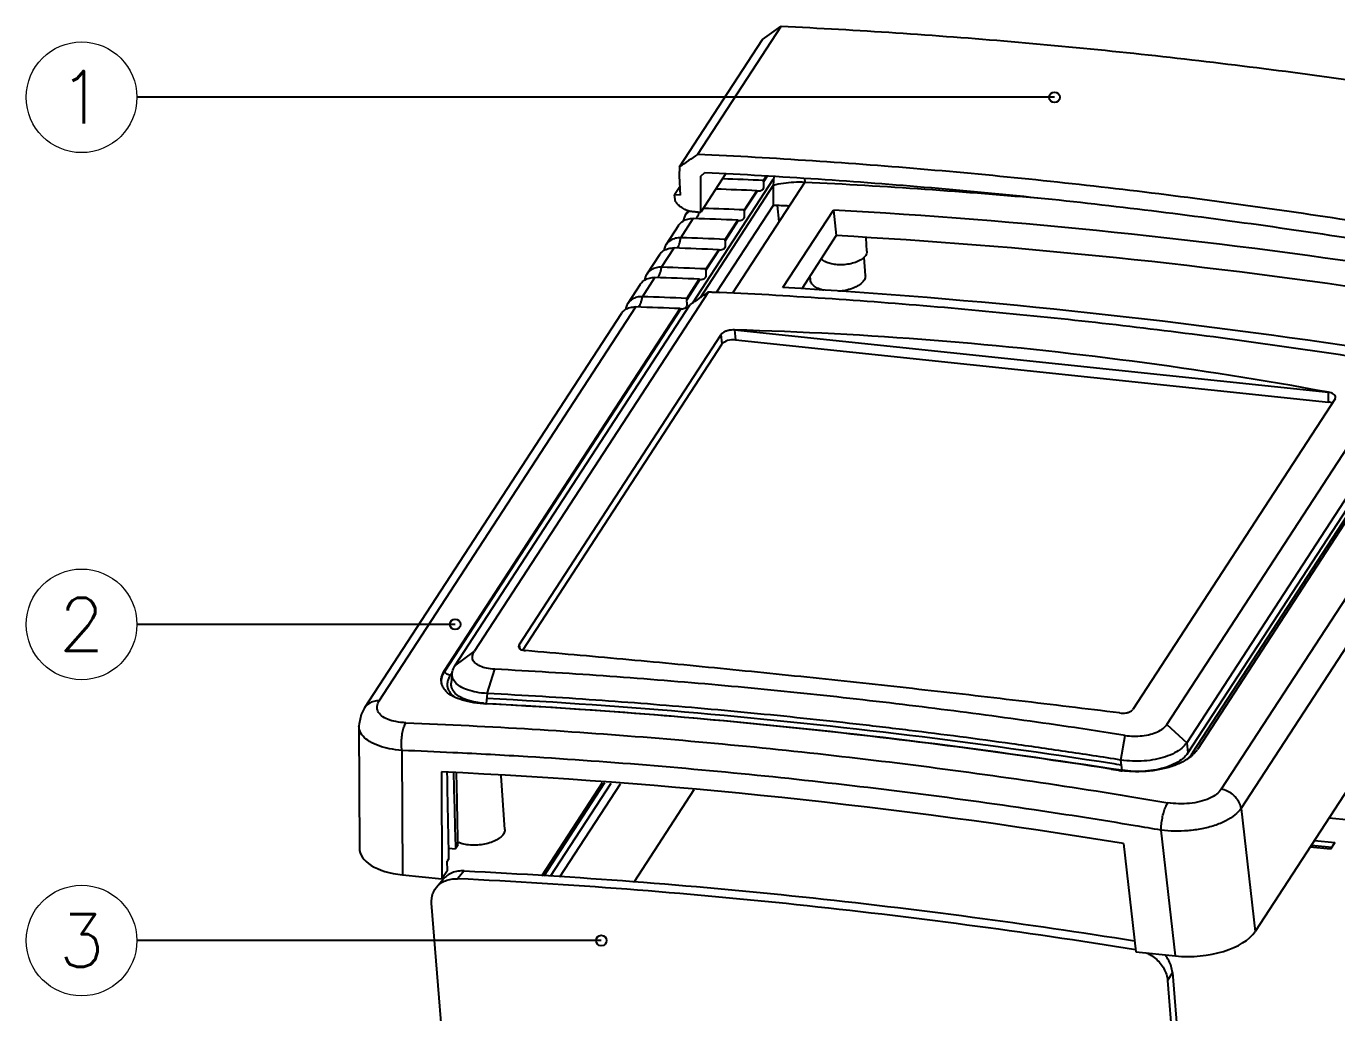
# Model space of a CAD drawing. Header units: inches. Extents: x 491 to 935, y -1750 to -1437.
# Drawn here: x 501 to 625.3, y -1681 to -1587.4 of the extents above; entities that cross this region are included whole.
import ezdxf
from ezdxf.enums import TextEntityAlignment as Align

# ---------------------------------------------------------------- set-up
doc = ezdxf.new("R2010")
doc.units = ezdxf.units.IN
doc.header["$MEASUREMENT"] = 0
doc.layers.add('5', color=7, linetype='Continuous')
doc.layers.add('from', color=7, linetype='Continuous', lineweight=13)
doc.styles.add('TXT', font='txt.shx', dxfattribs={"bigfont": 'gbcbig.shx'})
doc.dimstyles.get("Standard").update_dxf_attribs({"dimtxt": 0.18, "dimasz": 0.18, "dimexe": 0.18, "dimexo": 0.0625, "dimgap": 0.09, "dimtad": 0, "dimzin": 0, "dimdsep": 46, "dimtxsty": 'Standard', "dimcen": 0.09, "dimadec": 0, "dimazin": 0, "dimtfac": 1, "dimtofl": 0, "dimtmove": 0, "dimatfit": 3, "dimfxl": 1, "dimtolj": 1, "dimtzin": 0, "dimarcsym": 0})

msp = doc.modelspace()

# ---------------------------------------------------------------- linework, layer by layer
at = {"layer": '5', "color": 7, "linetype": 'Continuous'}
for p, q in [((572.612, -1587.427), (564.694, -1599.587)), ((562.978, -1600.769), (570.846, -1588.686)), ((562.978, -1600.769), (562.961, -1601.609)), ((564.991, -1601.638), (565.394, -1601.3)), ((562.961, -1601.609), (563.042, -1603.462)), ((564.24, -1613.66), (571.903, -1601.892)), ((564.96, -1613.157), (571.876, -1602.536)), ((565.003, -1605.076), (564.991, -1601.638)), ((567.387, -1601.415), (565.003, -1605.077)), ((574.857, -1602.236), (568.005, -1612.759)), ((571.302, -1601.64), (570.947, -1602.186)), ((570.952, -1602.061), (571.229, -1601.636)), ((571.876, -1602.536), (571.858, -1604.424)), ((571.913, -1601.664), (571.874, -1602.538)), ((574.827, -1601.843), (574.855, -1602.239)), ((563.007, -1602.655), (562.496, -1603.439)), ((562.612, -1604.082), (562.496, -1603.439)), ((563.042, -1603.462), (562.496, -1603.439)), ((570.377, -1603.062), (569.126, -1604.983)), ((569.131, -1604.858), (570.319, -1603.034)), ((570.483, -1603.082), (570.377, -1603.062)), ((562.612, -1604.082), (562.656, -1604.153)), ((563.8, -1604.932), (563.527, -1605.352)), ((571.858, -1604.424), (566.494, -1612.662)), ((572.431, -1605.962), (572.279, -1604.441)), ((572.795, -1612.218), (577.578, -1604.872)), ((577.578, -1604.872), (577.853, -1607.296)), ((562.894, -1606.324), (561.706, -1608.148)), ((563.099, -1607.493), (564.287, -1605.669)), ((568.556, -1605.858), (567.304, -1607.78)), ((567.31, -1607.655), (568.498, -1605.831)), ((568.662, -1605.878), (568.556, -1605.858)), ((644.253, -1605.629), (611.212, -1656.371)), ((644.61, -1605.736), (611.625, -1656.392)), ((577.853, -1607.296), (574.572, -1612.335)), ((580.764, -1608.779), (580.688, -1607.499)), ((561.278, -1610.29), (562.465, -1608.466)), ((566.735, -1608.655), (565.483, -1610.577)), ((565.489, -1610.451), (566.677, -1608.627)), ((566.841, -1608.675), (566.735, -1608.655)), ((561.073, -1609.121), (559.885, -1610.945)), ((580.607, -1611.091), (580.486, -1609.354)), ((559.457, -1613.087), (560.644, -1611.263)), ((575.398, -1611.506), (575.364, -1611.119)), ((559.252, -1611.918), (558.064, -1613.742)), ((564.913, -1611.452), (563.662, -1613.373)), ((563.668, -1613.248), (564.856, -1611.424)), ((565.02, -1611.472), (564.913, -1611.452)), ((541.669, -1648.112), (563.987, -1613.837)), ((565.722, -1612.625), (543.494, -1646.762)), ((557.431, -1614.715), (533.096, -1652.086)), ((534.49, -1651.429), (558.823, -1614.06)), ((540.683, -1648.547), (563.034, -1614.221)), ((563.092, -1614.249), (540.709, -1648.624)), ((563.198, -1614.269), (563.092, -1614.249)), ((568.193, -1616.239), (568.301, -1617.186)), ((568.193, -1616.239), (624.537, -1622.151)), ((654.961, -1615.905), (617.583, -1673.308)), ((547.758, -1646.128), (566.938, -1616.674)), ((548.12, -1646.629), (567.04, -1617.573)), ((567.04, -1617.573), (566.938, -1616.674)), ((568.301, -1617.186), (624.54, -1623.088)), ((609.212, -1653.659), (631.441, -1619.522)), ((633.414, -1621.122), (611.095, -1655.398)), ((634.456, -1621.716), (612.105, -1656.042)), ((638.713, -1622.443), (614.38, -1659.812)), ((624.54, -1623.088), (624.537, -1622.151)), ((625.165, -1622.785), (605.986, -1652.239)), ((625.165, -1622.785), (625.217, -1622.622)), ((616.255, -1661.636), (640.588, -1624.267)), ((547.758, -1646.128), (547.814, -1646.479)), ((541.669, -1648.112), (543.494, -1646.762)), ((540.709, -1648.624), (540.683, -1648.547)), ((544.739, -1650.731), (545.443, -1648.431)), ((541.226, -1649.004), (541.428, -1648.694)), ((541.391, -1649.019), (541.324, -1649.739)), ((544.739, -1650.731), (544.65, -1651.681)), ((544.378, -1651.691), (544.613, -1651.703)), ((544.613, -1651.703), (544.648, -1651.705)), ((532.567, -1653.806), (532.607, -1665.384)), ((604.86, -1657.04), (605.255, -1654.707)), ((609.212, -1653.659), (611.095, -1655.398)), ((611.095, -1655.398), (611.212, -1656.371)), ((536.646, -1656.134), (536.688, -1667.933)), ((604.978, -1658.012), (604.86, -1657.04)), ((540.397, -1658.174), (540.432, -1668.326)), ((546.401, -1663.622), (546.047, -1658.544)), ((603.914, -1657.903), (604.602, -1658.011)), ((603.922, -1657.846), (604.61, -1657.954)), ((604.61, -1657.954), (604.978, -1658.012)), ((549.928, -1668.022), (555.687, -1659.177)), ((550.133, -1668.035), (555.892, -1659.19)), ((550.723, -1668.072), (556.481, -1659.229)), ((551.628, -1668.128), (557.385, -1659.288)), ((558.695, -1668.573), (564.379, -1659.844)), ((616.255, -1661.636), (617.583, -1673.308)), ((624.605, -1662.524), (626.54, -1662.727)), ((610.017, -1675.628), (608.659, -1663.691)), ((623.214, -1664.661), (625.149, -1664.864)), ((541.086, -1665.397), (541.715, -1665.463)), ((541.964, -1665.08), (541.715, -1665.463)), ((605.104, -1664.964), (606.273, -1675.235)), ((624.737, -1665.497), (622.802, -1665.294)), ((622.924, -1665.106), (624.858, -1665.309)), ((625.149, -1664.864), (624.737, -1665.497)), ((541.105, -1666.398), (540.951, -1666.636)), ((540.954, -1667.524), (540.951, -1666.636)), ((536.688, -1667.933), (540.432, -1668.326)), ((539.933, -1669.088), (540.562, -1668.342)), ((540.954, -1667.524), (540.432, -1668.326)), ((542.543, -1667.561), (541.914, -1668.306)), ((540.728, -1686.468), (539.464, -1670.623)), ((606.273, -1675.235), (610.017, -1675.628)), ((609.737, -1677.186), (609.277, -1677.949)), ((609.737, -1677.186), (610.99, -1692.882)), ((609.277, -1677.949), (610.542, -1693.795))]:
    msp.add_line(p, q, dxfattribs=at)
msp.add_lwpolyline([(533.096, -1652.086), (532.769, -1652.725), (532.574, -1653.594), (532.567, -1653.812)], dxfattribs=at)
for centre, radius, start, end in [((547.468, -2160.928), 559.36, 87.59372, 87.99234), ((568.057, -1601.993), 2.896, 356.17449, 358.65682), ((546.81, -2173.061), 571.511, 84.89694, 87.18722), ((546.823, -2162.177), 559.637, 87.59382, 87.99224), ((564.707, -1606.148), 1.426, 123.52219, 125.90308), ((545.646, -2163.724), 559.36, 87.59372, 87.99234), ((566.236, -1604.79), 2.896, 356.17449, 358.65682), ((549.199, -2170.174), 566.204, 87.55126, 87.70652), ((545.005, -2164.911), 559.573, 87.59381, 88.02533), ((543.828, -2166.457), 559.296, 87.5937, 88.02544), ((543.184, -2167.707), 559.573, 87.59381, 88.02533), ((564.415, -1607.587), 2.896, 356.17449, 358.65682), ((541.363, -2170.504), 559.573, 87.59381, 88.02533), ((542.007, -2169.254), 559.296, 87.5937, 88.02544), ((562.593, -1610.383), 2.896, 356.17449, 358.65682), ((540.186, -2172.051), 559.296, 87.5937, 88.02544), ((560.772, -1613.18), 2.896, 356.17449, 358.65682), ((539.542, -2173.301), 559.573, 87.59381, 88.02533), ((541.763, -1649.468), 1.394, 199.93876, 203.2219), ((545.087, -1643.214), 8.478, 265.22979, 267.04364), ((514.57, -2223.708), 572.793, 83.98028, 86.98994), ((512.833, -2240.341), 589.516, 81.112076, 83.981921), ((512.302, -2247.069), 599.611, 81.081978, 81.238896), ((610.106, -1654.739), 2.386, 322.4675, 326.89253), ((515.254, -2200.085), 544.371, 87.23766, 87.74782), ((609.043, -1653.703), 3.874, 308.51293, 310.09228), ((609.292, -1653.994), 3.491, 310.03783, 314.34663), ((606.253, -1647.524), 10.617, 261.05168, 261.62775), ((606.268, -1647.429), 10.714, 261.62752, 262.04691), ((606.287, -1647.29), 10.854, 262.04817, 263.04544), ((511.719, -2233.767), 578.259, 80.349271, 80.59714), ((542.953, -1662.542), 2.511, 246.58232, 248.62167)]:
    msp.add_arc(centre, radius, start, end, dxfattribs=at)
for centre, major_axis, ratio, start_param, end_param in [((3946.931, 3568.894), (9997.334, 8371.821), 0.1536452, -2.0402956, -2.0401097), ((-2747.916, -6712.64), (9716.434, 8000.584), 0.1649108, 1.0912244, 1.0914103), ((633.996, -2098.533), (-443.97, 325.052), 0.8393279, -1.0138478, -0.9112923), ((633.996, -2098.533), (-441.79, 323.457), 0.8393279, -1.0142075, -0.9112899), ((647.446, -2077.877), (-473.454, 280.268), 0.7880039, -1.0966354, -0.9909475), ((382.44, -1895.395), (542.977, 449.487), 0.160921, 1.0971875, 1.1005466), ((567.986, -1617.673), (0.997, 0.078), 0.4924609, 1.2115596, 2.7796169), ((624.22, -1623.574), (0.999, 0.081), 0.4906761, 0.7650027, 1.2054626), ((601.46, -2148.499), (-440.741, 322.688), 0.8393279, -1.0268167, -0.9014559), ((20427.489, 29466.004), (-19724.725, 1039868.203), 0.0196934, -4.6828271, -4.6828193), ((-19370.8, -31653.757), (-26345.223, 1029696.169), 0.0200785, -1.5421825, -1.5421755), ((20384.3, 29399.672), (-19681.06, 1037566.218), 0.0196934, -4.6828246, -4.682818), ((538.606, -1665.012), (5.994, 0.486), 0.4906761, 3.1034865, 4.3470552), ((611.904, -1672.704), (5.984, 0.47), 0.4924609, 4.3531522, 5.9212095)]:
    msp.add_ellipse(centre, major_axis=major_axis, ratio=ratio, start_param=start_param, end_param=end_param, dxfattribs=at)
for points, start_tangent, end_tangent in [([(572.612, -1587.427), (583.515, -1588.048), (594.444, -1588.881), (605.396, -1589.925)], (0.9988834, -0.0472436), (0.9945389, -0.1043664)), ([(605.396, -1589.925), (616.364, -1591.181), (627.344, -1592.647), (638.331, -1594.323)], (0.9945389, -0.1043666), (0.9871225, -0.1599661)), ([(597.478, -1602.085), (586.526, -1601.041), (575.597, -1600.208), (564.694, -1599.587)], (-0.9945389, 0.1043666), (-0.9988832, 0.0472487)), ([(565.394, -1601.3), (576.121, -1601.918), (586.875, -1602.741), (597.649, -1603.77)], (0.9988482, -0.0479824), (0.9945389, -0.1043666)), ([(570.947, -1602.186), (570.943, -1602.475), (570.941, -1602.717), (570.884, -1602.904)], (-0.0671782, -0.997741), (-0.5456672, -0.838002)), ([(574.855, -1602.239), (573.833, -1602.238), (572.836, -1602.339), (571.874, -1602.538)], (-0.9988125, 0.0487197), (-0.9668071, -0.2555073)), ([(630.413, -1606.483), (619.426, -1604.807), (608.446, -1603.341), (597.478, -1602.085)], (-0.9871233, 0.1599609), (-0.9945389, 0.1043664)), ([(570.319, -1603.034), (570.338, -1603.044), (570.358, -1603.054), (570.377, -1603.062)], (0.8635949, -0.5041864), (0.935146, -0.3542625)), ([(570.884, -1602.904), (570.739, -1603.027), (570.55, -1603.08), (570.483, -1603.082)], (-0.5456672, -0.838002), (-0.9992696, 0.0382147)), ([(597.649, -1603.77), (608.44, -1605.004), (619.243, -1606.443), (630.052, -1608.086)], (0.9945389, -0.1043664), (0.9872359, -0.1592651)), ([(563.833, -1604.955), (563.39, -1604.764), (562.99, -1604.492), (562.656, -1604.153)], (-0.9527613, 0.3037201), (-0.6258758, 0.7799227)), ([(563.87, -1604.993), (563.592, -1605.261), (563.527, -1605.352)], (-0.8099994, -0.5864307), (-0.5450714, -0.8383896)), ([(563.833, -1604.954), (564.223, -1604.995), (564.613, -1605.036), (565.003, -1605.077)], (0.9947322, -0.1025079), (0.9947257, -0.1025713)), ([(564.66, -1605.532), (564.769, -1605.315), (564.85, -1605.061)], (0.5456672, 0.838002), (0.2485605, 0.9686164)), ([(569.126, -1604.983), (569.122, -1605.272), (569.12, -1605.514), (569.063, -1605.701)], (-0.0671782, -0.997741), (-0.5456672, -0.838002)), ([(562.894, -1606.324), (562.959, -1606.234), (563.31, -1605.917), (563.765, -1605.723), (564.287, -1605.669)], (0.5450714, 0.8383896), (0.9994063, -0.0344538)), ([(563.527, -1605.352), (563.374, -1605.676), (563.322, -1605.9)], (-0.5450714, -0.8383896), (-0.1452475, -0.9893953)), ([(564.538, -1605.669), (564.66, -1605.532)], (0.812688, 0.582699), (0.5456672, 0.838002)), ([(568.498, -1605.831), (568.517, -1605.841), (568.536, -1605.85), (568.556, -1605.858)], (0.8635949, -0.5041864), (0.935146, -0.3542625)), ([(569.063, -1605.701), (568.918, -1605.824), (568.729, -1605.876), (568.662, -1605.878)], (-0.5456672, -0.838002), (-0.9992696, 0.0382147)), ([(563.099, -1607.493), (562.577, -1607.547), (562.122, -1607.741), (561.771, -1608.058), (561.706, -1608.148)], (-0.9994063, 0.0344538), (-0.5450714, -0.8383896)), ([(562.839, -1608.329), (562.947, -1608.112), (563.036, -1607.827), (563.099, -1607.493)], (0.5456672, 0.838002), (0.1366186, 0.9906237)), ([(561.073, -1609.121), (561.137, -1609.031), (561.489, -1608.713), (561.944, -1608.52), (562.465, -1608.466)], (0.5450714, 0.8383896), (0.9994063, -0.0344538)), ([(561.706, -1608.148), (561.553, -1608.473), (561.501, -1608.697)], (-0.5450714, -0.8383896), (-0.1452475, -0.9893953)), ([(562.717, -1608.466), (562.839, -1608.329)], (0.812688, 0.582699), (0.5456672, 0.838002)), ([(566.677, -1608.627), (566.696, -1608.638), (566.715, -1608.647), (566.735, -1608.655)], (0.8635949, -0.5041864), (0.935146, -0.3542625)), ([(567.241, -1608.498), (567.097, -1608.621), (566.908, -1608.673), (566.841, -1608.675)], (-0.5456672, -0.838002), (-0.9992696, 0.0382147)), ([(567.304, -1607.78), (567.301, -1608.069), (567.299, -1608.31), (567.241, -1608.498)], (-0.0671782, -0.997741), (-0.5456672, -0.838002)), ([(580.763, -1608.779), (580.73, -1609.009), (580.53, -1609.319), (580.168, -1609.601), (579.673, -1609.829), (579.082, -1609.987), (578.441, -1610.06), (577.807, -1610.042)], (0.0511674, -0.9986901), (-0.9945389, 0.1043665)), ([(577.807, -1610.042), (577.279, -1609.946), (576.838, -1609.783), (576.511, -1609.563), (576.428, -1609.476)], (-0.9945389, 0.1043665), (-0.6392347, 0.7690117)), ([(559.252, -1611.918), (559.316, -1611.827), (559.667, -1611.51), (560.123, -1611.317), (560.644, -1611.263)], (0.5450714, 0.8383896), (0.9994063, -0.0344538)), ([(559.885, -1610.945), (559.732, -1611.269), (559.68, -1611.494)], (-0.5450714, -0.8383896), (-0.1452475, -0.9893953)), ([(561.278, -1610.29), (560.756, -1610.344), (560.301, -1610.537), (559.95, -1610.855), (559.885, -1610.945)], (-0.9994063, 0.0344538), (-0.5450714, -0.8383896)), ([(560.896, -1611.262), (561.018, -1611.126)], (0.812688, 0.582699), (0.5456672, 0.838002)), ([(561.018, -1611.126), (561.126, -1610.908), (561.215, -1610.624), (561.278, -1610.29)], (0.5456672, 0.838002), (0.1366186, 0.9906237)), ([(565.42, -1611.295), (565.276, -1611.418), (565.086, -1611.47), (565.02, -1611.472)], (-0.5456672, -0.838002), (-0.9992699, 0.0382049)), ([(565.483, -1610.577), (565.48, -1610.866), (565.478, -1611.107), (565.42, -1611.295)], (-0.0671775, -0.997741), (-0.5456672, -0.838002)), ([(580.606, -1611.091), (580.603, -1611.213), (580.473, -1611.551)], (0.0742508, -0.9972396), (-0.5456672, -0.838002)), ([(564.856, -1611.424), (564.875, -1611.435), (564.894, -1611.444), (564.913, -1611.452)], (0.8635949, -0.5041864), (0.935145, -0.3542652)), ([(576.683, -1612.482), (576.562, -1612.452), (576.049, -1612.262), (575.67, -1612.007), (575.448, -1611.704), (575.399, -1611.506)], (-0.9746284, 0.223829), (-0.0932163, 0.9956459)), ([(580.473, -1611.551), (580.174, -1611.872), (579.727, -1612.153), (579.165, -1612.374), (578.523, -1612.522), (578.067, -1612.575)], (-0.5456672, -0.838002), (-0.9973664, -0.0725271)), ([(558.064, -1613.742), (557.91, -1614.066), (557.859, -1614.29)], (-0.5450714, -0.8383896), (-0.1452475, -0.9893953)), ([(559.457, -1613.087), (558.935, -1613.141), (558.48, -1613.334), (558.129, -1613.651), (558.064, -1613.742)], (-0.9994063, 0.0344538), (-0.5450714, -0.8383896)), ([(559.196, -1613.923), (559.305, -1613.705), (559.394, -1613.421), (559.457, -1613.087)], (0.5456672, 0.838002), (0.1366186, 0.9906237)), ([(563.662, -1613.373), (563.658, -1613.662), (563.657, -1613.904), (563.599, -1614.092)], (-0.0671782, -0.997741), (-0.5456672, -0.838002)), ([(565.722, -1612.625), (566.077, -1612.642), (566.432, -1612.659), (566.787, -1612.676)], (0.9989304, -0.0462399), (0.9987922, -0.0491347)), ([(630.366, -1619.348), (608.942, -1616.313), (588.104, -1614.126), (566.787, -1612.676)], (-0.9874108, 0.1581766), (-0.9987924, 0.0491306)), ([(557.431, -1614.715), (557.495, -1614.624), (557.846, -1614.307), (558.301, -1614.114), (558.823, -1614.06)], (0.5450714, 0.8383896), (0.9994063, -0.0344538)), ([(559.075, -1614.059), (559.196, -1613.923)], (0.812688, 0.582699), (0.5456672, 0.838002)), ([(563.034, -1614.221), (563.054, -1614.232), (563.073, -1614.241), (563.092, -1614.249)], (0.8635949, -0.5041864), (0.935146, -0.3542625)), ([(563.599, -1614.092), (563.455, -1614.215), (563.265, -1614.267), (563.198, -1614.269)], (-0.5456672, -0.838002), (-0.9992696, 0.0382147)), ([(568.192, -1616.239), (567.887, -1616.247), (567.581, -1616.302), (567.303, -1616.398), (567.081, -1616.526), (566.938, -1616.674)], (-0.9985416, 0.0539875), (-0.5456672, -0.838002)), ([(624.537, -1622.151), (605.936, -1619.213), (587.147, -1617.241), (568.193, -1616.239)], (-0.9833298, 0.1818308), (-0.9996304, 0.0271845)), ([(625.217, -1622.622), (625.171, -1622.471), (625.032, -1622.33), (624.813, -1622.22), (624.537, -1622.151)], (-0.0069522, 0.9999758), (-0.9881237, 0.1536606)), ([(547.758, -1646.128), (547.706, -1646.281), (547.71, -1646.322)], (-0.5456672, -0.838002), (0.1706258, -0.9853359)), ([(545.444, -1648.431), (544.681, -1648.335), (544.062, -1648.14), (543.619, -1647.863), (543.372, -1647.522), (543.334, -1647.159), (543.494, -1646.762)], (-0.9987684, 0.0496161), (0.5531786, 0.8330627)), ([(547.71, -1646.322), (547.751, -1646.424), (547.889, -1646.543), (548.105, -1646.627), (548.379, -1646.667)], (0.1706258, -0.9853359), (0.998374, -0.0570028)), ([(576.241, -1649.316), (566.882, -1648.365), (557.593, -1647.481), (548.379, -1646.667)], (-0.9945389, 0.1043665), (-0.9964057, 0.084709)), ([(540.453, -1649.943), (540.415, -1649.818), (540.404, -1649.194), (540.683, -1648.547)], (-0.3408003, 0.9401357), (0.5456672, 0.838002)), ([(540.441, -1649.907), (540.427, -1649.28), (540.709, -1648.624)], (-0.2571564, 0.9663698), (0.5449839, 0.8384465)), ([(541.226, -1649.004), (541.063, -1648.971), (540.913, -1648.892), (540.789, -1648.772), (540.709, -1648.624)], (-0.9990823, 0.0428318), (-0.3223739, 0.9466124)), ([(541.413, -1648.793), (541.434, -1648.654), (541.669, -1648.112)], (0.0890931, 0.9960233), (0.545666, 0.8380028)), ([(603.631, -1654.455), (600.441, -1653.972), (595.628, -1653.277), (590.817, -1652.622), (586.007, -1652.008), (581.009, -1651.412), (576.014, -1650.859), (571.023, -1650.351), (566.035, -1649.886), (560.879, -1649.452), (555.728, -1649.064), (550.582, -1648.724), (545.444, -1648.431)], (-0.9883321, 0.1523146), (-0.9986235, 0.0524504)), ([(541.226, -1649.004), (541.051, -1649.334), (540.958, -1649.655), (540.943, -1649.965), (541.005, -1650.264), (541.144, -1650.547), (541.356, -1650.811), (541.641, -1651.054)], (-0.5456543, -0.8380104), (0.8109369, -0.5851336)), ([(544.382, -1651.663), (543.647, -1651.566), (542.779, -1651.339), (542.082, -1651.012), (541.6, -1650.598), (541.356, -1650.118), (541.328, -1649.744)], (-0.9965223, 0.0833262), (0.0853987, 0.9963469)), ([(544.739, -1650.731), (543.732, -1650.616), (542.865, -1650.39), (542.175, -1650.064), (541.693, -1649.653), (541.443, -1649.175), (541.413, -1648.793)], (-0.9986445, 0.0520504), (0.0890931, 0.9960233)), ([(604.723, -1652.58), (595.164, -1651.424), (585.669, -1650.336), (576.241, -1649.316)], (-0.9923989, 0.1230625), (-0.9945389, 0.1043665)), ([(544.378, -1651.693), (543.171, -1651.555), (542.129, -1651.283), (541.293, -1650.891), (540.713, -1650.394), (540.483, -1650.017)], (-0.9986527, 0.0518923), (-0.3940849, 0.919074)), ([(604.86, -1657.04), (599.583, -1656.234), (594.501, -1655.503), (589.576, -1654.838), (584.771, -1654.23), (579.729, -1653.635), (574.736, -1653.089), (569.747, -1652.587), (564.716, -1652.125), (559.927, -1651.727), (555.026, -1651.361), (549.976, -1651.028), (544.739, -1650.731)], (-0.9878506, 0.1554064), (-0.9986447, 0.0520454)), ([(534.49, -1651.429), (533.969, -1651.482), (533.526, -1651.668), (533.174, -1651.978), (533.098, -1652.083)], (-0.9994063, 0.0344538), (-0.545712, -0.8379728)), ([(537.017, -1653.508), (536.079, -1653.403), (535.289, -1653.175), (534.699, -1652.834), (534.362, -1652.407), (534.294, -1651.927), (534.49, -1651.429)], (-0.9992228, 0.0394195), (0.545401, 0.8381752)), ([(544.65, -1651.681), (564.695, -1653.076), (584.819, -1655.188), (603.922, -1657.846)], (0.99866, -0.0517518), (0.9880837, -0.1539175)), ([(603.988, -1657.38), (584.795, -1654.709), (564.705, -1652.601), (544.695, -1651.206)], (-0.9880722, 0.1539915), (-0.9986519, 0.0519073)), ([(604.724, -1652.58), (605.031, -1652.6), (605.34, -1652.572), (605.619, -1652.497), (605.842, -1652.382), (605.986, -1652.239)], (0.9885979, -0.1505798), (0.5456672, 0.838002)), ([(536.646, -1656.134), (536.605, -1655.559), (536.624, -1654.974), (536.702, -1654.401), (536.836, -1653.893), (537.017, -1653.508)], (-0.130716, 0.9914198), (0.5414013, 0.8407643)), ([(537.017, -1653.508), (549.013, -1654.112), (561.037, -1654.98), (573.084, -1656.113)], (0.9992274, -0.0393016), (0.9945389, -0.1043665)), ([(536.646, -1656.134), (535.449, -1655.97), (534.471, -1655.702), (533.579, -1655.284), (532.963, -1654.776), (532.62, -1654.174), (532.568, -1653.812)], (-0.997004, 0.0773496), (-0.0066823, 0.9999777)), ([(605.254, -1654.707), (606.061, -1654.779), (606.878, -1654.742), (607.649, -1654.6), (608.324, -1654.361), (608.857, -1654.04), (609.212, -1653.659)], (0.9874101, -0.1581813), (0.5380106, 0.8429381)), ([(573.084, -1656.113), (585.146, -1657.51), (597.218, -1659.17), (609.292, -1661.092)], (0.9945389, -0.1043665), (0.9858494, -0.1676335)), ([(611.095, -1655.398), (610.624, -1655.919), (609.947, -1656.37), (609.097, -1656.733), (608.115, -1656.989), (607.048, -1657.128), (605.948, -1657.146), (604.86, -1657.04)], (-0.545667, -0.8380021), (-0.9878516, 0.1554)), ([(572.583, -1658.73), (560.58, -1657.601), (548.599, -1656.736), (541.489, -1656.346)], (-0.9945389, 0.1043665), (-0.9988382, 0.0481898)), ([(611.455, -1656.735), (610.722, -1657.209), (609.697, -1657.646), (608.509, -1657.954), (607.221, -1658.119), (605.9, -1658.139), (604.972, -1658.064)], (-0.7824128, -0.6227602), (-0.9926393, 0.1211084)), ([(611.212, -1656.371), (610.74, -1656.89), (610.061, -1657.342), (609.207, -1657.707), (608.218, -1657.964), (607.147, -1658.1), (606.051, -1658.116), (604.978, -1658.012)], (-0.5456671, -0.8380021), (-0.9878065, 0.1556867)), ([(611.139, -1656.938), (611.377, -1656.709), (611.625, -1656.392)], (0.7559766, 0.6545987), (0.5456776, 0.8379952)), ([(611.787, -1656.393), (611.625, -1656.392)], (-0.9868985, -0.1613425), (-0.9864375, 0.1641373)), ([(611.998, -1656.193), (611.732, -1656.491)], (-0.6086945, -0.7934047), (-0.7143692, -0.699769)), ([(604.919, -1657.526), (603.988, -1657.38)], (-0.9878279, 0.1555505), (-0.9880722, 0.1539915)), ([(606.192, -1663.277), (596.629, -1661.776), (584.601, -1660.122), (572.583, -1658.73)], (-0.9865641, 0.1633745), (-0.9945389, 0.1043665)), ([(614.38, -1659.812), (613.926, -1660.288), (613.241, -1660.69), (612.369, -1660.989), (611.366, -1661.16), (610.32, -1661.194), (609.292, -1661.092)], (-0.5459625, -0.8378096), (-0.9858701, 0.1675117)), ([(616.255, -1661.636), (616.11, -1661.137), (615.833, -1660.682), (615.433, -1660.286), (614.935, -1659.985), (614.38, -1659.812)], (-0.1348659, 0.9908639), (-0.9850949, 0.1720119)), ([(608.659, -1663.691), (608.696, -1663.124), (608.784, -1662.547), (608.92, -1661.98), (609.095, -1661.476), (609.292, -1661.092)], (0.0150654, 0.9998865), (0.5502136, 0.8350239)), ([(616.255, -1661.636), (615.671, -1662.257), (614.822, -1662.805), (613.739, -1663.254), (612.518, -1663.571), (611.196, -1663.751), (609.958, -1663.788), (608.659, -1663.691)], (-0.5604954, -0.8281576), (-0.9913736, 0.131066)), ([(546.267, -1664.083), (545.968, -1664.404), (545.522, -1664.684), (544.959, -1664.905), (544.317, -1665.053), (543.638, -1665.118), (542.969, -1665.094)], (-0.5456672, -0.838002), (-0.9945389, 0.1043665)), ([(546.4, -1663.622), (546.398, -1663.744), (546.267, -1664.083)], (0.0742508, -0.9972396), (-0.5456672, -0.838002)), ([(542.969, -1665.094), (542.356, -1664.983), (542.038, -1664.88)], (-0.9945389, 0.1043665), (-0.9311215, 0.3647092)), ([(539.933, -1669.088), (540.295, -1668.752), (540.772, -1668.489), (541.32, -1668.338), (541.914, -1668.306)], (0.6446305, 0.7644943), (0.9988464, -0.0480188)), ([(542.544, -1667.561), (541.949, -1667.592), (541.401, -1667.743), (540.923, -1668.007), (540.562, -1668.343)], (-0.9988464, 0.0480188), (-0.6446304, -0.7644943)), ([(606.252, -1675.049), (590.24, -1672.693), (574.09, -1670.77), (557.976, -1669.307), (541.914, -1668.306)], (-0.9872738, 0.1590299), (-0.9988498, 0.047949)), ([(542.544, -1667.561), (558.563, -1668.561), (574.634, -1670.02), (590.742, -1671.938), (606.157, -1674.197)], (0.998843, -0.04809), (0.9874445, -0.1579666)), ([(539.464, -1670.623), (539.485, -1670.073), (539.636, -1669.563), (539.91, -1669.116), (539.933, -1669.088)], (-0.0795609, 0.99683), (0.6446305, 0.7644943)), ([(607.253, -1675.325), (607.603, -1675.502), (608.131, -1675.871), (608.58, -1676.322), (608.931, -1676.835), (609.167, -1677.386), (609.277, -1677.949)], (0.9153794, -0.4025923), (0.0795617, -0.9968299)), ([(609.737, -1677.186), (609.627, -1676.622), (609.391, -1676.072), (609.04, -1675.559), (609.006, -1675.519)], (-0.0795617, 0.9968299), (-0.650563, 0.7594523))]:
    msp.add_spline(points, degree=3, dxfattribs=dict(at, start_tangent=start_tangent, end_tangent=end_tangent))
at = {"layer": 'from', "color": 4}
for centre in [(506.25, -1594.171), (506.25, -1644.171), (506.25, -1674.171)]:
    msp.add_circle(centre, 5.25, dxfattribs=at)

# ---------------------------------------------------------------- texts
at = {"layer": 'from', "color": 6, "style": 'TXT'}
for s, p in [('1', (506.25, -1594.171)), ('2', (506.25, -1644.171)), ('3', (506.25, -1674.171))]:
    msp.add_text(s, height=5, dxfattribs=at).set_placement(p, align=Align.MIDDLE)

# ---------------------------------------------------------------- leaders
at = {"layer": 'from', "color": 4}
for points in [[(598.554, -1594.171), (511.5, -1594.171)], [(541.699, -1644.171), (511.5, -1644.171)], [(555.56, -1674.171), (511.5, -1674.171)]]:
    msp.add_leader(points, dimstyle='Standard', override={"dimasz": 2, "dimldrblk": 'Small'}, dxfattribs=at)

doc.saveas('drawing.dxf')
